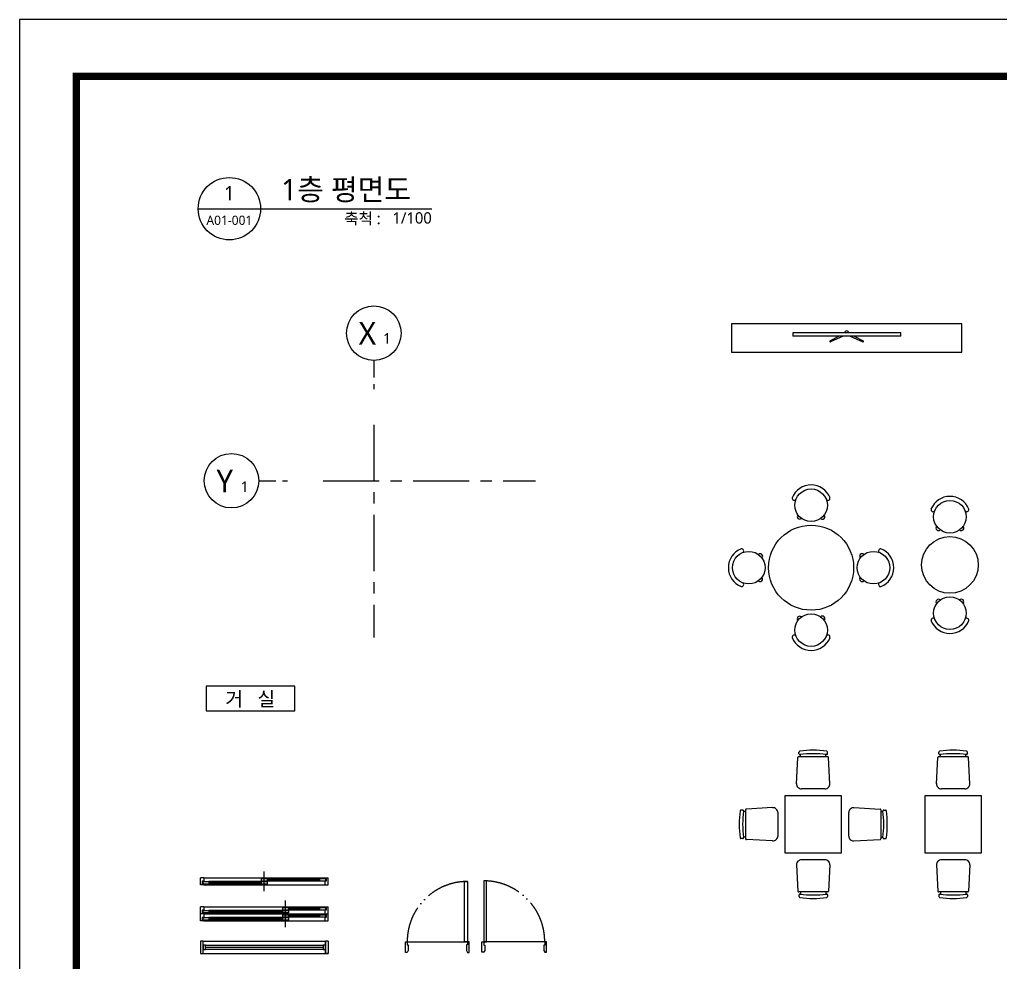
# Model space of a CAD drawing. Header units: millimetres. Extents: x 0 to 460316, y -63250 to 103204.
# Drawn here: x 0 to 13840, y 57982 to 71280 of the extents above; entities that cross this region are included whole.
import ezdxf
from ezdxf.enums import TextEntityAlignment as Align

# ---------------------------------------------------------------- set-up
doc = ezdxf.new("R2010")
doc.units = ezdxf.units.MM
doc.header["$LTSCALE"] = 25
doc.linetypes.add('ACAD_ISO05W100', pattern=[33, 24, -3, 0, -3, 0, -3])
doc.linetypes.add('CENTER', pattern=[50.8, 31.75, -6.35, 6.35, -6.35])
for name, color, linetype in [('ac-cen', 1, 'CENTER'), ('ac-door', 30, 'Continuous'), ('ac-furniture', 152, 'Continuous'), ('ac-Ref', 8, 'Continuous'), ('ac-sym', 4, 'Continuous'), ('ac-text', 7, 'Continuous'), ('ac-window', 140, 'Continuous')]:
    doc.layers.add(name, color=color, linetype=linetype)
doc.styles.add('맑은고딕', font='malgun.ttf')

# ---------------------------------------------------------------- blocks, each defined once
blk = doc.blocks.new('도면명')
at = {"layer": 'ac-sym'}
blk.add_line((-440, 0), (2856, 0), dxfattribs=at)
blk.add_circle((0, 0), 440, dxfattribs=at)
at = {"layer": 'ac-text', "style": '맑은고딕'}
blk.add_text('1', height=200, dxfattribs=at).set_placement((0, 220), align=Align.MIDDLE_CENTER)
blk.add_text('축척 : ', height=160, rotation=360, dxfattribs=at).set_placement((1623, -219))
for tag, height, p in [('도면명', 300, (1648, 270)), ('도면번호', 130, (0, -163))]:
    blk.add_attdef(tag, text='', height=height, dxfattribs=at).set_placement(p, align=Align.MIDDLE_CENTER)
blk.add_attdef('축척', text='', height=160, dxfattribs=at).set_placement((2856, -50), align=Align.TOP_RIGHT)
blk = doc.blocks.new('Y그리드')
at = {"layer": 'ac-sym'}
for p, q in [((-408, 0), (-168, 0)), ((-72, 0), (0, 0))]:
    blk.add_line(p, q, dxfattribs=at)
blk.add_circle((-792, 0), 384, dxfattribs=at)
at = {"layer": 'ac-text', "style": '맑은고딕'}
blk.add_text('Y', height=320, rotation=0, dxfattribs=at).set_placement((-1005, -162))
blk.add_attdef('번호', (-662, -160), '', height=150, dxfattribs=at)
blk = doc.blocks.new('X그리드')
at = {"layer": 'ac-sym'}
for p, q in [((0, 408), (0, 168)), ((0, 72), (0, 0))]:
    blk.add_line(p, q, dxfattribs=at)
blk.add_circle((0, 792), 384, dxfattribs=at)
at = {"layer": 'ac-text', "style": '맑은고딕'}
blk.add_text('X', height=320, rotation=0, dxfattribs=at).set_placement((-213, 630))
blk.add_attdef('번호', (130, 642), '', height=150, dxfattribs=at)
blk = doc.blocks.new('룸 태그')
at = {"layer": 'ac-text'}
blk.add_lwpolyline([(27196, 82697), (28446, 82697), (28446, 83044), (27196, 83044)], close=True, dxfattribs=at)
at = {"layer": 'ac-text', "style": '맑은고딕'}
blk.add_attdef('룸태그', text='', height=170, dxfattribs=at).set_placement((27819, 82785), align=Align.CENTER)
blk = doc.blocks.new('*U66')
at = {"layer": 'ac-Ref'}
for p, q in [((-1155, 200), (555, 200)), ((-40, 147), (-1085, 147)), ((485, 188), (40, 188)), ((485, 153), (40, 153)), ((-1155, 100), (555, 100)), ((-1155, 100), (555, 100)), ((-1155, 0), (555, 0)), ((-40, 112), (-1085, 112)), ((-40, 47), (-1085, 47)), ((-40, 12), (-1085, 12)), ((485, 88), (40, 88)), ((485, 53), (40, 53))]:
    blk.add_line(p, q, dxfattribs=at)
at = {"layer": 'ac-window', "ltscale": 100}
for p, q in [((0, 12), (0, 288)), ((-1200, 100), (-1200, 200)), ((-1155, 200), (-1200, 200)), ((-1175, 150), (-1175, 109)), ((-1155, 150), (-1175, 150)), ((-1165, 147), (-1085, 147)), ((-1165, 112), (-1165, 147)), ((-1155, 200), (-1155, 150)), ((-1085, 147), (-1085, 112)), ((-40, 188), (40, 188)), ((-40, 153), (-40, 188)), ((40, 153), (-40, 153)), ((-40, 147), (40, 147)), ((-40, 112), (-40, 147)), ((0, -88), (0, 188)), ((40, 188), (40, 153)), ((485, 176.5), (40, 176.5)), ((485, 164.5), (40, 164.5)), ((40, 147), (40, 112)), ((485, 188), (565, 188)), ((485, 153), (485, 188)), ((565, 153), (485, 153)), ((555, 200), (555, 191)), ((555, 200), (600, 200)), ((555, 191), (575, 191)), ((555, 150), (555, 100)), ((575, 150), (555, 150)), ((565, 188), (565, 153)), ((575, 191), (575, 150)), ((600, 100), (600, 200)), ((-1155, 100), (-1200, 100)), ((-1200, 0), (-1200, 100)), ((-1155, 100), (-1200, 100)), ((-1155, 0), (-1200, 0)), ((-1175, 109), (-1155, 109)), ((-1155, 50), (-1175, 50)), ((-1175, 50), (-1175, 9)), ((-1175, 9), (-1155, 9)), ((-1085, 112), (-1165, 112)), ((-1165, 12), (-1165, 47)), ((-1165, 47), (-1085, 47)), ((-1085, 12), (-1165, 12)), ((-1155, 109), (-1155, 100)), ((-1155, 100), (-1155, 50)), ((-1155, 9), (-1155, 0)), ((-40, 135.5), (-1085, 135.5)), ((-40, 123.5), (-1085, 123.5)), ((-1085, 47), (-1085, 12)), ((-40, 35.5), (-1085, 35.5)), ((-40, 23.5), (-1085, 23.5)), ((40, 112), (-40, 112)), ((-40, 53), (-40, 88)), ((-40, 88), (40, 88)), ((40, 53), (-40, 53)), ((-40, 12), (-40, 47)), ((-40, 47), (40, 47)), ((40, 12), (-40, 12)), ((40, 88), (40, 53)), ((485, 76.5), (40, 76.5)), ((485, 64.5), (40, 64.5)), ((40, 47), (40, 12)), ((485, 53), (485, 88)), ((485, 88), (565, 88)), ((565, 53), (485, 53)), ((555, 100), (600, 100)), ((555, 100), (555, 91)), ((555, 100), (600, 100)), ((555, 91), (575, 91)), ((575, 50), (555, 50)), ((555, 50), (555, 0)), ((555, 0), (600, 0)), ((565, 88), (565, 53)), ((575, 91), (575, 50)), ((600, 0), (600, 100))]:
    blk.add_line(p, q, dxfattribs=at)
blk = doc.blocks.new('*U65')
at = {"layer": 'ac-Ref'}
for p, q in [((-855, 100), (855, 100)), ((-855, 0), (855, 0)), ((-40, 47), (-785, 47)), ((-40, 12), (-785, 12)), ((785, 88), (40, 88)), ((785, 53), (40, 53))]:
    blk.add_line(p, q, dxfattribs=at)
at = {"layer": 'ac-window', "ltscale": 100}
for p, q in [((0, -88), (0, 188)), ((-855, 100), (-900, 100)), ((-900, 0), (-900, 100)), ((-855, 0), (-900, 0)), ((-855, 50), (-875, 50)), ((-875, 50), (-875, 9)), ((-875, 9), (-855, 9)), ((-865, 12), (-865, 47)), ((-865, 47), (-785, 47)), ((-785, 12), (-865, 12)), ((-855, 100), (-855, 50)), ((-855, 9), (-855, 0)), ((-785, 47), (-785, 12)), ((-40, 35.5), (-785, 35.5)), ((-40, 23.5), (-785, 23.5)), ((-40, 53), (-40, 88)), ((-40, 88), (40, 88)), ((40, 53), (-40, 53)), ((-40, 12), (-40, 47)), ((-40, 47), (40, 47)), ((40, 12), (-40, 12)), ((40, 88), (40, 53)), ((785, 76.5), (40, 76.5)), ((785, 64.5), (40, 64.5)), ((40, 47), (40, 12)), ((785, 53), (785, 88)), ((785, 88), (865, 88)), ((865, 53), (785, 53)), ((855, 100), (900, 100)), ((855, 100), (855, 91)), ((855, 91), (875, 91)), ((875, 50), (855, 50)), ((855, 50), (855, 0)), ((855, 0), (900, 0)), ((865, 88), (865, 53)), ((875, 91), (875, 50)), ((900, 0), (900, 100))]:
    blk.add_line(p, q, dxfattribs=at)
blk = doc.blocks.new('*U67')
at = {"layer": 'ac-Ref'}
for p, q in [((38, 170), (1762, 170)), ((38, 0), (1762, 0))]:
    blk.add_line(p, q, dxfattribs=at)
for points in [[(69, 116), (1731, 116)], [(1731, 55), (69, 55)]]:
    blk.add_lwpolyline(points, dxfattribs=at)
at = {"layer": 'ac-window'}
for p, q in [((1800, 170), (1800, 0)), ((69, 85), (1731, 85))]:
    blk.add_line(p, q, dxfattribs=at)
for points in [[(0, 170), (0, 0), (38, 0), (38, 170), (0, 170), (0, 170)], [(1800, 0), (1762, 0), (1762, 170)], [(1762, 170), (1762, 0), (1800, 0)], [(1800, 170), (1762, 170), (1762, 170)]]:
    blk.add_lwpolyline(points, dxfattribs=at)
for points in [[(69, 116), (38, 116), (38, 55), (69, 55)], [(1731, 55), (1762, 55), (1762, 116), (1731, 116)]]:
    blk.add_lwpolyline(points, close=True, dxfattribs=at)
blk = doc.blocks.new('*U46')
at = {"layer": 'ac-door'}
for p, q in [((-65, 150), (-65, 1000)), ((-65, 1000), (-25, 1000)), ((-25, 1000), (-25, 150)), ((-900, 150), (-875, 150)), ((-900, 0), (-900, 150)), ((-875, 150), (-875, 105)), ((-25, 150), (-65, 150)), ((0, 150), (-25, 150)), ((-25, 150), (-25, 105)), ((0, 0), (0, 150)), ((-875, 105), (-860, 105)), ((-860, 25), (-875, 0)), ((-860, 105), (-860, 25)), ((-25, 105), (-40, 105)), ((-40, 105), (-40, 25)), ((-40, 25), (-25, 0)), ((-25, 0), (0, 0)), ((-875, 0), (-900, 0))]:
    blk.add_line(p, q, dxfattribs=at)
at = {"layer": 'ac-Ref'}
blk.add_line((-875, 150), (-25, 150), dxfattribs=at)
at = {"layer": 'ac-Ref', "linetype": 'ACAD_ISO05W100'}
blk.add_arc((-25, 150), 850, 90, 180, dxfattribs=at)
blk = doc.blocks.new('*U11')
at = {"layer": 'ac-door'}
for p, q in [((65, 1006), (25, 1006)), ((25, 1006), (25, 145)), ((65, 145), (65, 1006)), ((0, 145), (25, 145)), ((0, 0), (0, 145)), ((25, 145), (65, 145)), ((25, 145), (25, 100)), ((911, 145), (886, 145)), ((886, 145), (886, 100)), ((911, 0), (911, 145)), ((25, 0), (0, 0)), ((25, 100), (40, 100)), ((40, 25), (25, 0)), ((40, 100), (40, 25)), ((886, 100), (871, 100)), ((871, 100), (871, 25)), ((871, 25), (886, 0)), ((886, 0), (911, 0))]:
    blk.add_line(p, q, dxfattribs=at)
at = {"layer": 'ac-Ref'}
blk.add_line((886, 145), (25, 145), dxfattribs=at)
at = {"layer": 'ac-Ref', "linetype": 'ACAD_ISO05W100'}
blk.add_arc((25, 145), 861, 0, 90, dxfattribs=at)
blk = doc.blocks.new('2인용 원형 테이블 800')
at = {"layer": 'ac-furniture'}
for centre, radius in [((0, 680), 230), ((0, 0), 400), ((0, -680), 230)]:
    blk.add_circle(centre, radius, dxfattribs=at)
for centre, radius, start, end in [((0, 680), 287, 21.5968, 158.4032), ((-238, 780), 28.8, 169.5117, 327.2947), ((238, 780), 28.8, 212.7053, 10.4883), ((-161, 520), 35.9, 135, 315), ((160, 519), 35.9, 225, 45), ((-161, -520), 35.9, 45, 225), ((160, -519), 35.9, 315, 135), ((-238, -780), 28.8, 32.7053, 190.4883), ((0, -680), 287, 201.5968, 338.4032), ((238, -780), 28.8, 349.5117, 147.2947)]:
    blk.add_arc(centre, radius, start, end, dxfattribs=at)
blk = doc.blocks.new('4인용 원형 테이블 1200')
at = {"layer": 'ac-furniture'}
for centre, radius in [((0, 880), 230), ((0, 0), 600), ((-880, 0), 230), ((880, 0), 230), ((0, -880), 230)]:
    blk.add_circle(centre, radius, dxfattribs=at)
for centre, radius, start, end in [((0, 880), 287, 21.5968, 158.4032), ((-238, 980), 28.8, 169.5117, 327.2947), ((238, 980), 28.8, 212.7053, 10.4883), ((-161, 720), 35.9, 135, 315), ((160, 719), 35.9, 225, 45), ((-880, 0), 287, 111.5968, 248.4032), ((-980, 238), 28.8, 302.7053, 100.4883), ((-719, 160), 35.9, 315, 135), ((719, 160), 35.9, 45, 225), ((980, 238), 28.8, 79.5117, 237.2947), ((880, 0), 287, 291.5968, 68.4032), ((-720, -161), 35.9, 225, 45), ((720, -161), 35.9, 135, 315), ((-980, -238), 28.8, 259.5117, 57.2947), ((980, -238), 28.8, 122.7053, 280.4883), ((-161, -720), 35.9, 45, 225), ((160, -719), 35.9, 315, 135), ((-238, -980), 28.8, 32.7053, 190.4883), ((238, -980), 28.8, 349.5117, 147.2947), ((0, -880), 287, 201.5968, 338.4032)]:
    blk.add_arc(centre, radius, start, end, dxfattribs=at)
blk = doc.blocks.new('4인용 사각 테이블 800X800')
at = {"layer": 'ac-furniture', "linetype": 'Continuous'}
for p, q in [((-201, 994), (-201, 1020)), ((-180, 954), (-180, 983)), ((180, 954), (180, 983)), ((201, 994), (201, 1020)), ((-235, 573), (-216, 943)), ((204, 954), (-204, 954)), ((235, 573), (216, 943)), ((165, 500), (-165, 500)), ((-994, 201), (-1020, 201)), ((-954, 180), (-983, 180)), ((-954, 204), (-954, -204)), ((-573, 235), (-943, 216)), ((-500, 165), (-500, -165)), ((500, 165), (500, -165)), ((573, 235), (943, 216)), ((954, 204), (954, -204)), ((954, 180), (983, 180)), ((994, 201), (1020, 201)), ((-994, -201), (-1020, -201)), ((-954, -180), (-983, -180)), ((-573, -235), (-943, -216)), ((573, -235), (943, -216)), ((954, -180), (983, -180)), ((994, -201), (1020, -201)), ((165, -500), (-165, -500)), ((-235, -573), (-216, -943)), ((235, -573), (216, -943)), ((204, -954), (-204, -954)), ((-180, -954), (-180, -983)), ((180, -954), (180, -983)), ((-201, -994), (-201, -1020)), ((201, -994), (201, -1020))]:
    blk.add_line(p, q, dxfattribs=at)
blk.add_lwpolyline([(-400, -400), (400, -400), (400, 400), (-400, 400)], close=True, dxfattribs=at)
for centre, radius, start, end in [((-189, 1020), 11.6, 97.818, 180), ((-189, 994), 11.6, 180, 278.0207), ((0, -357), 1402, 82.182, 97.818), ((0, -348), 1344, 81.9793, 98.0207), ((189, 994), 11.6, 261.9793, 0), ((189, 1020), 11.6, 0, 82.182), ((-204, 942), 11.6, 90, 177.0643), ((204, 942), 11.6, 2.9357, 90), ((-165, 570), 69.8, 177.0643, 270), ((165, 570), 69.8, 270, 2.9357), ((357, 0), 1402, 172.182, 187.818), ((-1020, 189), 11.6, 90, 172.182), ((348, 0), 1344, 171.9793, 188.0207), ((-994, 189), 11.6, 351.9793, 90), ((-942, 204), 11.6, 92.9357, 180), ((-570, 165), 69.8, 0, 92.9357), ((570, 165), 69.8, 87.0643, 180), ((942, 204), 11.6, 0, 87.0643), ((994, 189), 11.6, 90, 188.0207), ((-348, 0), 1344, 351.9793, 8.0207), ((1020, 189), 11.6, 7.818, 90), ((-357, 0), 1402, 352.182, 7.818), ((-1020, -189), 11.6, 187.818, 270), ((-994, -189), 11.6, 270, 8.0207), ((-942, -204), 11.6, 180, 267.0643), ((-570, -165), 69.8, 267.0643, 0), ((570, -165), 69.8, 180, 272.9357), ((942, -204), 11.6, 272.9357, 0), ((994, -189), 11.6, 171.9793, 270), ((1020, -189), 11.6, 270, 352.182), ((-165, -570), 69.8, 90, 182.9357), ((165, -570), 69.8, 357.0643, 90), ((-204, -942), 11.6, 182.9357, 270), ((204, -942), 11.6, 270, 357.0643), ((-189, -994), 11.6, 81.9793, 180), ((-189, -1020), 11.6, 180, 262.182), ((0, 357), 1402, 262.182, 277.818), ((0, 348), 1344, 261.9793, 278.0207), ((189, -994), 11.6, 0, 98.0207), ((189, -1020), 11.6, 277.818, 0)]:
    blk.add_arc(centre, radius, start, end, dxfattribs=at)
blk = doc.blocks.new('2인용 사각 테이블 800X800')
at = {"layer": 'ac-furniture', "linetype": 'Continuous'}
for p, q in [((-201, 994), (-201, 1020)), ((-180, 954), (-180, 983)), ((180, 954), (180, 983)), ((201, 994), (201, 1020)), ((-235, 573), (-216, 943)), ((204, 954), (-204, 954)), ((235, 573), (216, 943)), ((165, 500), (-165, 500)), ((165, -500), (-165, -500)), ((-235, -573), (-216, -943)), ((235, -573), (216, -943)), ((204, -954), (-204, -954)), ((-180, -954), (-180, -983)), ((180, -954), (180, -983)), ((-201, -994), (-201, -1020)), ((201, -994), (201, -1020))]:
    blk.add_line(p, q, dxfattribs=at)
blk.add_lwpolyline([(-400, -400), (400, -400), (400, 400), (-400, 400)], close=True, dxfattribs=at)
for centre, radius, start, end in [((-189, 1020), 11.6, 97.818, 180), ((-189, 994), 11.6, 180, 278.0207), ((0, -357), 1402, 82.182, 97.818), ((0, -348), 1344, 81.9793, 98.0207), ((189, 994), 11.6, 261.9793, 0), ((189, 1020), 11.6, 0, 82.182), ((-204, 942), 11.6, 90, 177.0643), ((204, 942), 11.6, 2.9357, 90), ((-165, 570), 69.8, 177.0643, 270), ((165, 570), 69.8, 270, 2.9357), ((-165, -570), 69.8, 90, 182.9357), ((165, -570), 69.8, 357.0643, 90), ((-204, -942), 11.6, 182.9357, 270), ((204, -942), 11.6, 270, 357.0643), ((-189, -994), 11.6, 81.9793, 180), ((-189, -1020), 11.6, 180, 262.182), ((0, 357), 1402, 262.182, 277.818), ((0, 348), 1344, 261.9793, 278.0207), ((189, -994), 11.6, 0, 98.0207), ((189, -1020), 11.6, 277.818, 0)]:
    blk.add_arc(centre, radius, start, end, dxfattribs=at)
blk = doc.blocks.new('*U70')
at = {"layer": 'ac-furniture'}
for p, q in [((-173, -62), (-173, 1462)), ((-128, 1462), (-173, 1462)), ((-128, -62), (-128, 1462)), ((-173, -62), (-128, -62))]:
    blk.add_line(p, q, dxfattribs=at)
blk.add_lwpolyline([(-400, 2325), (-400, -925), (0, -925), (0, 2325)], close=True, dxfattribs=at)
at = {"layer": 'ac-Ref'}
for p, q in [((-173, 750), (-253, 927)), ((-173, 807), (-239, 933)), ((-173, 650), (-253, 473)), ((-173, 593), (-239, 467))]:
    blk.add_line(p, q, dxfattribs=at)
for centre, radius, start, end in [((-246, 930), 7.5, 24.2043, 204.2043), ((-128, 700), 27.8, 270, 90), ((-246, 470), 7.5, 155.7957, 335.7957)]:
    blk.add_arc(centre, radius, start, end, dxfattribs=at)

msp = doc.modelspace()

# ---------------------------------------------------------------- linework, layer by layer
at = {"layer": 'ac-cen'}
for p, q in [((4998.28, 65565.39), (4998.28, 62565.39)), ((4281.58, 64775.56), (7281.58, 64775.56))]:
    msp.add_line(p, q, dxfattribs=at)
at = {"layer": 'ac-Ref'}
msp.add_lwpolyline([(0, 47520), (33600, 47520), (33600, 71280), (0, 71280)], close=True, dxfattribs=at)
at = {"layer": 'ac-Ref', "const_width": 100}
msp.add_lwpolyline([(800, 48320), (32800, 48320), (32800, 70480), (800, 70480)], close=True, dxfattribs=at)

# ---------------------------------------------------------------- block references
at = {"layer": 'ac-door'}
for name, p in [('*U46', (6344.12, 58122.54)), ('*U11', (6524.28, 58125.6))]:
    msp.add_blockref(name, p, dxfattribs=at)
at = {"layer": 'ac-furniture', "rotation": 90}
msp.add_blockref('*U70', (12370.88, 66988.84), dxfattribs=at)
at = {"layer": 'ac-furniture'}
for name, p in [('4인용 원형 테이블 1200', (11168.78, 63549.35)), ('2인용 원형 테이블 800', (13127.31, 63587.94)), ('4인용 사각 테이블 800X800', (11198.56, 59929.23)), ('2인용 사각 테이블 800X800', (13173.09, 59929.23))]:
    msp.add_blockref(name, p, dxfattribs=at)
at = {"layer": 'ac-sym'}
for name, p in [('X그리드', (4998.28, 66065.39)), ('Y그리드', (3781.58, 64775.56))]:
    msp.add_blockref(name, p, dxfattribs=at).add_auto_attribs({'번호': '1'})
at = {"layer": 'ac-text'}
msp.add_blockref('도면명', (2959.89, 68612.86), dxfattribs=at).add_auto_attribs({'축척': '1/100', '도면명': '1층 평면도', '도면번호': 'A01-001'})
ref = msp.add_blockref('룸 태그', (-24564.61, -21164.91), dxfattribs=at)
ref.add_attrib('룸태그', '거   실', dxfattribs={"height": 200, "style": '맑은고딕'}).set_placement((3254.12, 61598.09), align=Align.CENTER)
at = {"layer": 'ac-window'}
for name, p in [('*U65', (3452.75, 59075.18)), ('*U66', (3752.75, 58566.65)), ('*U67', (2552.75, 58109.2))]:
    msp.add_blockref(name, p, dxfattribs=at)

doc.saveas('drawing.dxf')
